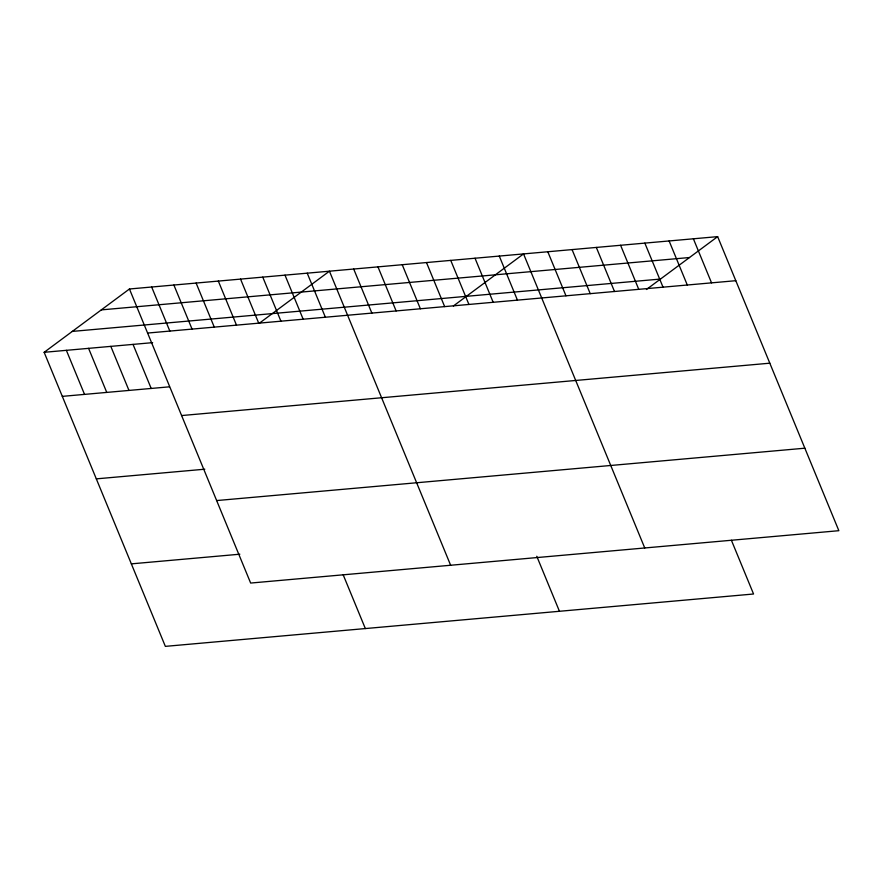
<?xml version="1.0" encoding="UTF-8"?>
<svg xmlns="http://www.w3.org/2000/svg" width="883" height="883" viewBox="0 0 883 883"><rect width="100%" height="100%" fill="white"/><g stroke="black" fill="none" stroke-linecap="round" stroke-linejoin="round"><path stroke-width="1.32" d="M731.4 540.253L753.552 594.005L165.353 646.367L44.15 352.306L129.448 288.995L717.647 236.633L838.85 530.694L250.651 583.056L129.448 288.995M259.293 323.255L329.436 271.191L450.639 565.252M453.398 305.971L523.542 253.918L644.745 547.979M646.422 289.492L717.647 236.633M101.302 309.889L689.502 257.527M72.296 331.412L660.495 279.05M147.616 333.057L735.804 280.695M44.15 352.306L152.638 342.648M62.307 396.368L169.492 386.82M181.611 415.551L769.81 363.189M96.313 478.862L204.801 469.204M216.655 500.562L804.843 448.2M131.346 563.862L239.834 554.204M693.387 238.796L711.543 282.858M669.115 240.949L687.283 285.01M644.855 243.112L663.023 287.174M620.594 245.275L638.751 289.337M596.334 247.428L614.491 291.489M572.063 249.591L590.23 293.653M547.802 251.754L565.97 295.816M499.281 256.07L517.438 300.132M475.021 258.233L493.178 302.295M450.749 260.397L468.917 304.447M426.489 262.549L444.646 306.611M536.776 556.279L559.447 611.279M402.229 264.712L420.385 308.774M377.968 266.876L396.125 310.937M353.697 269.028L371.864 313.09M307.218 273.167L325.374 317.229M284.999 275.154L303.156 319.204M262.77 277.13L280.937 321.191M240.551 279.105L258.719 323.167M343.189 574.811L365.341 628.564M218.333 281.081L236.489 325.143M196.114 283.057L214.271 327.118M173.896 285.043L192.053 329.094M151.666 287.019L169.834 331.081M133.035 344.392L151.192 388.454M110.817 346.368L128.973 390.429M88.587 348.344L106.755 392.405M66.368 350.33L84.536 394.381"/></g></svg>
